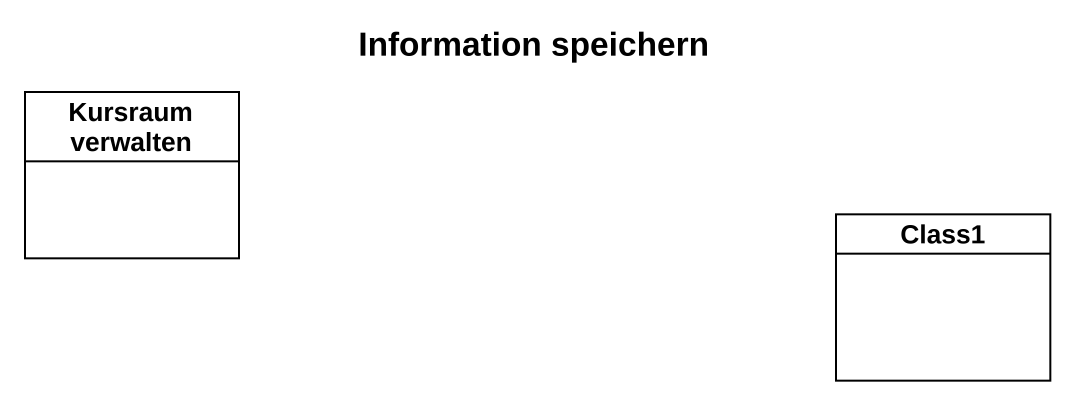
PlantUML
@startuml
title Information speichern
hide circle
hide empty members
class "Kursraum verwalten" as Kursraum_verwalten
class Class1
@enduml
